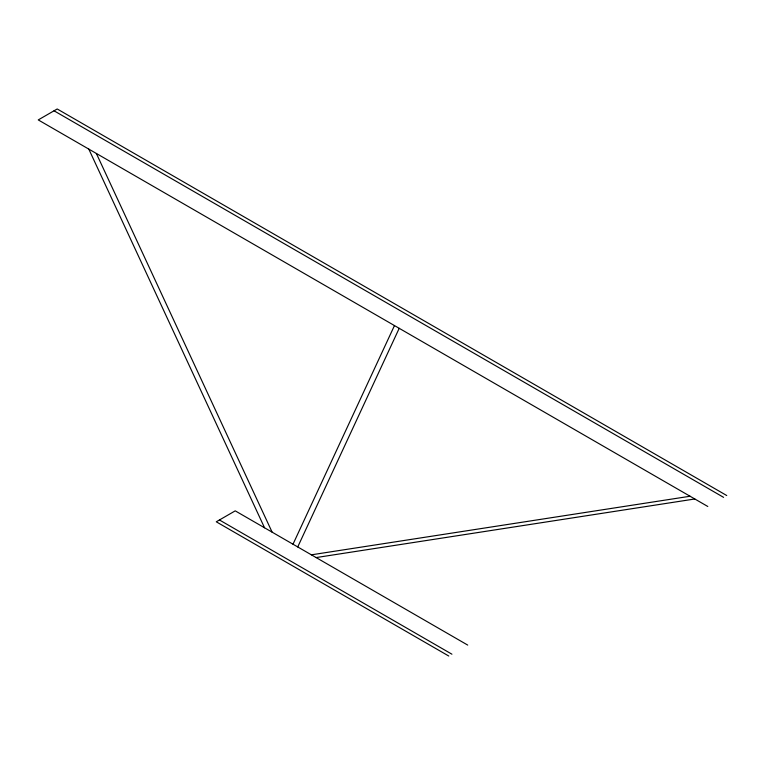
<?xml version="1.0" encoding="UTF-8"?>
<svg xmlns="http://www.w3.org/2000/svg" width="765" height="765" viewBox="0 0 765 765"><rect width="100%" height="100%" fill="white"/><g stroke="black" fill="none" stroke-linecap="round" stroke-linejoin="round"><path stroke-width="1.15" d="M293.005 544.211L394.472 325.574M297.738 546.946L399.206 328.319M311.393 554.826L690.078 496.246M316.136 557.57L694.821 498.981M726.75 495.529L57.203 108.974L38.25 119.914L707.797 506.478M54.047 110.801L723.594 497.355M467.721 645.086L235.228 510.857L216.275 521.797L448.768 656.026M219.431 519.971L451.924 654.199M96.371 153.478L272.12 532.153M88.797 149.099L264.547 527.783"/></g></svg>
